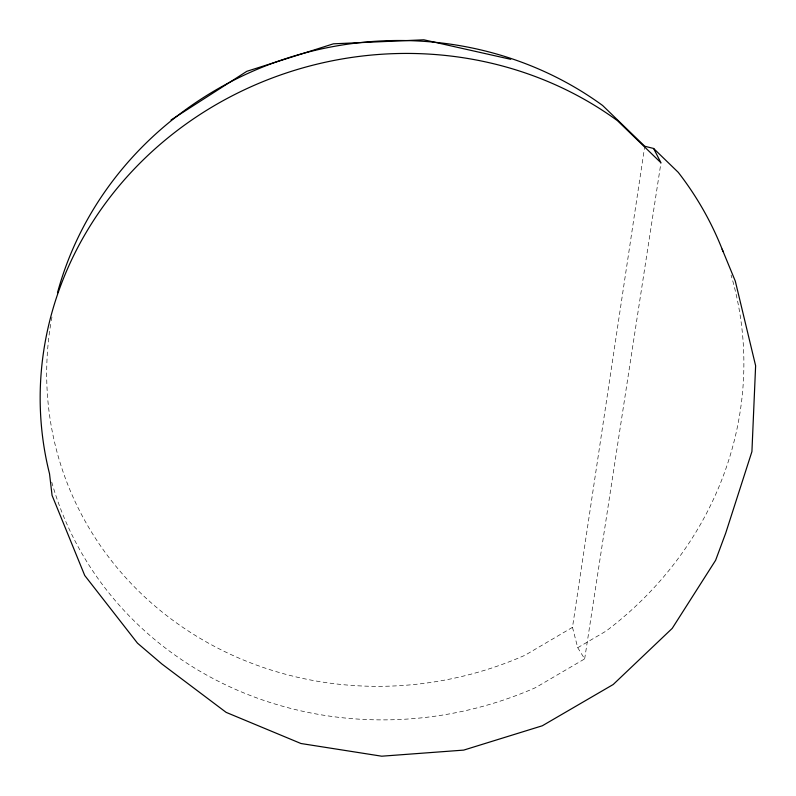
<?xml version="1.0" encoding="UTF-8"?>
<svg xmlns="http://www.w3.org/2000/svg" width="796" height="796" viewBox="0 0 796 796"><rect width="100%" height="100%" fill="white"/><g stroke="black" fill="none" stroke-linecap="round" stroke-linejoin="round"><path stroke-width="0.6" stroke-dasharray="3.98 2.98" d="M51.75 482.117A355.792 331.663 -14.5 0 0 535.549 687.644L584.652 658.909L577.727 647.705L572.483 627.338L644.75 146.255M584.652 658.909L660.959 162.782M572.483 627.338L525.062 655.217A343.106 321.524 -14.5 0 1 178.891 624.621A343.106 321.524 -14.5 0 1 51.073 321.882M577.727 647.705L606.074 631.089A354.011 330.917 -14.5 0 0 731.066 275.028M51.282 320.659A343.106 321.524 -14.5 0 1 51.949 316.997"/><path stroke-width="1.19" d="M171.07 119.967L246.82 71.312L333.425 43.82L423.85 39.8L510.704 59.312M723.037 251.476A354.011 330.917 -14.5 0 0 678.272 172.374L653.596 148.464L644.75 146.255L602.622 105.49A343.106 321.524 -14.5 0 0 57.491 292.739M653.596 148.464L660.959 162.782L617.378 120.624A355.792 331.663 -14.5 0 0 206.144 110.604A355.792 331.663 -14.5 0 0 49.531 473.779L52.068 495.391L84.724 575.478L137.469 643.148L161.906 664.013L226.144 712.37L300.968 743.514L381.712 756.2L463.68 750.111L542.315 725.773L613.209 684.5L672.222 628.382L715.614 560.294L725.683 533.201L751.922 451.601L755.623 365.742L735.315 281.147L722.131 249.168"/></g></svg>
